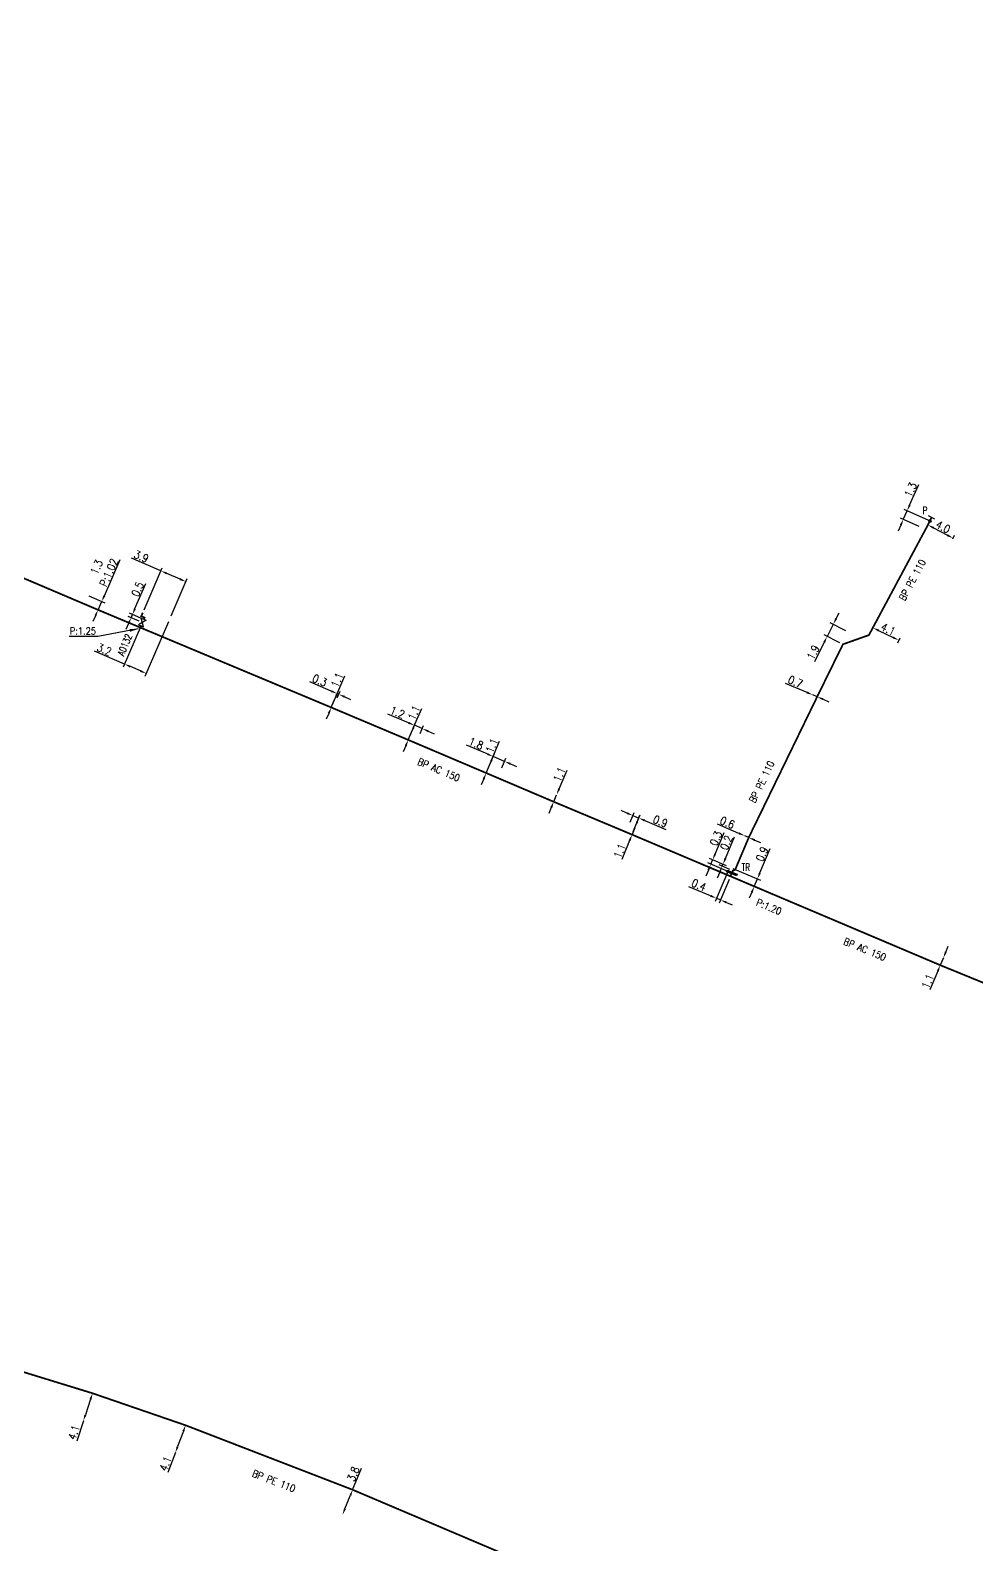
# Model space of a CAD drawing. Header units: millimetres. Extents: x 185000 to 186000, y 127990 to 129010.
# Drawn here: x 185651.7 to 185784.8, y 128736.8 to 128949.7 of the extents above; entities that cross this region are included whole.
import ezdxf
from ezdxf.enums import TextEntityAlignment as Align

# ---------------------------------------------------------------- set-up
doc = ezdxf.new("R2010")
doc.units = ezdxf.units.MM
doc.header["$PDMODE"] = 34
doc.linetypes.add('L_25_AP', pattern=[2000, 1000, 1000])
doc.linetypes.add('L_25_PE', pattern=[2000, 1000, 1000])
doc.layers.get('0').update_dxf_attribs({"linetype": 'CONTINUOUS'})
doc.layers.get('DEFPOINTS').update_dxf_attribs({"linetype": 'CONTINUOUS'})
for name, color, linetype in [('L_150', 1, 'CONTINUOUS'), ('L_300', 7, 'CONTINUOUS'), ('L_340', 7, 'CONTINUOUS')]:
    doc.layers.add(name, color=color, linetype=linetype)
doc.styles.add('G_ROMANS', font='ROMANS.SHX', dxfattribs={"width": 0.75})
doc.styles.get("Standard").update_dxf_attribs({"font": 'romans.shx', "width": 0.85})
doc.dimstyles.get("Standard").update_dxf_attribs({"dimtxt": 1.5, "dimasz": 1.2, "dimexe": 0.625, "dimexo": 0.625, "dimgap": 0.25, "dimtad": 1, "dimdec": 1, "dimzin": 0, "dimdsep": 46, "dimtxsty": 'Standard', "dimcen": -0.5, "dimadec": 0, "dimazin": 0, "dimtfac": 1, "dimtdec": 1, "dimtmove": 0, "dimatfit": 3, "dimfxl": 0, "dimtolj": 1, "dimtzin": 0, "dimarcsym": 0})

# ---------------------------------------------------------------- blocks, each defined once
blk = doc.blocks.new('*D40')
at = {"layer": 'DEFPOINTS', "color": 0, "linetype": 'Continuous', "transparency": 16777216}
for p in [(185697.04, 128744.5), (185695.61, 128740.98), (185695.61, 128740.98)]:
    blk.add_point(p, dxfattribs=at)
at = {"layer": 'L_150', "color": 0, "linetype": 'Continuous', "lineweight": -2, "transparency": 16777216}
for p, q in [((185697.04, 128744.5), (185698.27, 128747.54)), ((185695.95, 128741.82), (185696.7, 128743.67))]:
    blk.add_line(p, q, dxfattribs=at)
at = {"layer": 'L_150', "color": 0, "linetype": 'Continuous', "transparency": 16777216}
for points in [[(185696.56, 128743.73), (185696.84, 128743.61), (185697.04, 128744.5)], [(185695.81, 128741.87), (185696.09, 128741.76), (185695.61, 128740.98)]]:
    blk.add_solid(points, dxfattribs=at)
at = {"layer": 'L_150', "color": 0, "linetype": 'Continuous', "transparency": 16777216, "insert": (185697.13, 128746.72), "char_height": 1.125, "attachment_point": 5, "rotation": 67.9292}
blk.add_mtext('\\A1;3.8', dxfattribs=at)
blk = doc.blocks.new('*D41')
at = {"layer": 'DEFPOINTS', "color": 0, "linetype": 'Continuous', "transparency": 16777216}
for p in [(185673.53, 128753.57), (185672.1, 128749.73), (185672.1, 128749.73)]:
    blk.add_point(p, dxfattribs=at)
at = {"layer": 'L_150', "color": 0, "linetype": 'Continuous', "lineweight": -2, "transparency": 16777216}
for p, q in [((185673.22, 128752.73), (185672.41, 128750.58)), ((185672.1, 128749.73), (185671.05, 128746.92))]:
    blk.add_line(p, q, dxfattribs=at)
at = {"layer": 'L_150', "color": 0, "linetype": 'Continuous', "transparency": 16777216}
for points in [[(185673.08, 128752.78), (185673.36, 128752.68), (185673.53, 128753.57)], [(185672.27, 128750.63), (185672.55, 128750.52), (185672.1, 128749.73)]]:
    blk.add_solid(points, dxfattribs=at)
at = {"layer": 'L_150', "color": 0, "linetype": 'Continuous', "transparency": 16777216, "insert": (185670.71, 128748.16), "char_height": 1.125, "attachment_point": 5, "rotation": 69.5777}
blk.add_mtext('\\A1;4.1', dxfattribs=at)
blk = doc.blocks.new('*D42')
at = {"layer": 'DEFPOINTS', "color": 0, "linetype": 'Continuous', "transparency": 16777216}
for p in [(185660.44, 128758.07), (185659.15, 128754.18), (185659.15, 128754.18)]:
    blk.add_point(p, dxfattribs=at)
at = {"layer": 'L_150', "color": 0, "linetype": 'Continuous', "lineweight": -2, "transparency": 16777216}
for p, q in [((185660.15, 128757.22), (185659.43, 128755.03)), ((185659.15, 128754.18), (185658.21, 128751.32))]:
    blk.add_line(p, q, dxfattribs=at)
at = {"layer": 'L_150', "color": 0, "linetype": 'Continuous', "transparency": 16777216}
for points in [[(185660.01, 128757.26), (185660.3, 128757.17), (185660.44, 128758.07)], [(185659.29, 128755.08), (185659.57, 128754.99), (185659.15, 128754.18)]]:
    blk.add_solid(points, dxfattribs=at)
at = {"layer": 'L_150', "color": 0, "linetype": 'Continuous', "transparency": 16777216, "insert": (185657.82, 128752.56), "char_height": 1.125, "attachment_point": 5, "rotation": 71.7111}
blk.add_mtext('\\A1;4.1', dxfattribs=at)
blk = doc.blocks.new('*D678')
at = {"layer": 'DEFPOINTS', "color": 0, "linetype": 'Continuous', "transparency": 16777216}
for p in [(185659.51, 128870.39), (185661.73, 128869.41), (185661.21, 128868.24)]:
    blk.add_point(p, dxfattribs=at)
at = {"layer": 'L_150', "color": 0, "linetype": 'Continuous', "lineweight": -2, "transparency": 16777216}
for p, q in [((185662.1, 128870.23), (185664.35, 128875.3)), ((185659.94, 128870.2), (185662.16, 128869.21)), ((185661.21, 128868.24), (185661.73, 128869.41)), ((185660.85, 128867.41), (185660.48, 128866.59))]:
    blk.add_line(p, q, dxfattribs=at)
at = {"layer": 'L_150', "color": 0, "linetype": 'Continuous', "transparency": 16777216}
for points in [[(185661.96, 128870.29), (185662.24, 128870.17), (185661.73, 128869.41)], [(185660.71, 128867.47), (185660.98, 128867.35), (185661.21, 128868.24)]]:
    blk.add_solid(points, dxfattribs=at)
at = {"layer": 'L_150', "color": 0, "linetype": 'Continuous', "transparency": 16777216, "insert": (185661.87, 128873.86), "char_height": 1.125, "attachment_point": 5, "rotation": 66.0401}
blk.add_mtext('\\A1;1.3\\PP:1.02', dxfattribs=at)
blk = doc.blocks.new('*D679')
at = {"layer": 'DEFPOINTS', "color": 0, "linetype": 'Continuous', "transparency": 16777216}
for p in [(185695.09, 128856.36), (185694.03, 128854.51), (185694.69, 128855.42)]:
    blk.add_point(p, dxfattribs=at)
at = {"layer": 'L_150', "color": 0, "linetype": 'Continuous', "lineweight": -2, "transparency": 16777216}
for p, q in [((185694.03, 128856.81), (185691.02, 128858.1)), ((185694.21, 128854.94), (185695.04, 128856.89)), ((185695.09, 128856.36), (185694.86, 128856.46)), ((185694.87, 128855.85), (185695.27, 128856.79)), ((185695.92, 128856.01), (185696.74, 128855.65))]:
    blk.add_line(p, q, dxfattribs=at)
at = {"layer": 'L_150', "color": 0, "linetype": 'Continuous', "transparency": 16777216}
for points in [[(185694.09, 128856.95), (185693.97, 128856.67), (185694.86, 128856.46)], [(185695.98, 128856.14), (185695.86, 128855.87), (185695.09, 128856.36)]]:
    blk.add_solid(points, dxfattribs=at)
at = {"layer": 'L_150', "color": 0, "linetype": 'Continuous', "transparency": 16777216, "insert": (185692.41, 128858.32), "char_height": 1.125, "attachment_point": 5, "rotation": 336.8698}
blk.add_mtext('\\A1;0.3', dxfattribs=at)
blk = doc.blocks.new('*D680')
at = {"layer": 'DEFPOINTS', "color": 0, "linetype": 'Continuous', "transparency": 16777216}
for p in [(185694.03, 128854.51), (185694.46, 128855.52), (185694.46, 128855.52)]:
    blk.add_point(p, dxfattribs=at)
at = {"layer": 'L_150', "color": 0, "linetype": 'Continuous', "lineweight": -2, "transparency": 16777216}
for p, q in [((185694.81, 128856.35), (185695.94, 128858.98)), ((185694.03, 128854.51), (185694.46, 128855.52)), ((185693.67, 128853.68), (185693.32, 128852.85))]:
    blk.add_line(p, q, dxfattribs=at)
at = {"layer": 'L_150', "color": 0, "linetype": 'Continuous', "transparency": 16777216}
for points in [[(185694.67, 128856.4), (185694.95, 128856.29), (185694.46, 128855.52)], [(185693.53, 128853.74), (185693.81, 128853.62), (185694.03, 128854.51)]]:
    blk.add_solid(points, dxfattribs=at)
at = {"layer": 'L_150', "color": 0, "linetype": 'Continuous', "transparency": 16777216, "insert": (185694.86, 128858.37), "char_height": 1.125, "attachment_point": 5, "rotation": 66.8698}
blk.add_mtext('\\A1;1.1', dxfattribs=at)
blk = doc.blocks.new('*D681')
at = {"layer": 'DEFPOINTS', "color": 0, "linetype": 'Continuous', "transparency": 16777216}
for p in [(185706.38, 128850.44), (185706.84, 128851.53), (185704.86, 128849.95)]:
    blk.add_point(p, dxfattribs=at)
at = {"layer": 'L_150', "color": 0, "linetype": 'Continuous', "lineweight": -2, "transparency": 16777216}
for p, q in [((185704.91, 128852.35), (185702.01, 128853.58)), ((185705.04, 128850.38), (185705.92, 128852.43)), ((185706.84, 128851.53), (185705.73, 128852)), ((185706.56, 128850.87), (185707.02, 128851.96)), ((185707.67, 128851.17), (185708.49, 128850.82))]:
    blk.add_line(p, q, dxfattribs=at)
at = {"layer": 'L_150', "color": 0, "linetype": 'Continuous', "transparency": 16777216}
for points in [[(185704.96, 128852.49), (185704.85, 128852.21), (185705.73, 128852)], [(185707.72, 128851.31), (185707.61, 128851.04), (185706.84, 128851.53)]]:
    blk.add_solid(points, dxfattribs=at)
at = {"layer": 'L_150', "color": 0, "linetype": 'Continuous', "transparency": 16777216, "insert": (185703.34, 128853.83), "char_height": 1.125, "attachment_point": 5, "rotation": 336.9541}
blk.add_mtext('\\A1;1.2', dxfattribs=at)
blk = doc.blocks.new('*D682')
at = {"layer": 'DEFPOINTS', "color": 0, "linetype": 'Continuous', "transparency": 16777216}
for p in [(185705.27, 128850.91), (185705.27, 128850.91), (185704.86, 128849.95)]:
    blk.add_point(p, dxfattribs=at)
at = {"layer": 'L_150', "color": 0, "linetype": 'Continuous', "lineweight": -2, "transparency": 16777216}
for p, q in [((185705.62, 128851.74), (185706.75, 128854.38)), ((185704.86, 128849.95), (185705.27, 128850.91)), ((185704.51, 128849.12), (185704.16, 128848.29))]:
    blk.add_line(p, q, dxfattribs=at)
at = {"layer": 'L_150', "color": 0, "linetype": 'Continuous', "transparency": 16777216}
for points in [[(185705.49, 128851.8), (185705.76, 128851.68), (185705.27, 128850.91)], [(185704.37, 128849.18), (185704.65, 128849.06), (185704.86, 128849.95)]]:
    blk.add_solid(points, dxfattribs=at)
at = {"layer": 'L_150', "color": 0, "linetype": 'Continuous', "transparency": 16777216, "insert": (185705.67, 128853.77), "char_height": 1.125, "attachment_point": 5, "rotation": 66.9541}
blk.add_mtext('\\A1;1.1', dxfattribs=at)
blk = doc.blocks.new('*D683')
at = {"layer": 'DEFPOINTS', "color": 0, "linetype": 'Continuous', "transparency": 16777216}
for p in [(185718.41, 128846.93), (185715.83, 128845.29), (185717.85, 128845.59)]:
    blk.add_point(p, dxfattribs=at)
at = {"layer": 'L_150', "color": 0, "linetype": 'Continuous', "lineweight": -2, "transparency": 16777216}
for p, q in [((185715.97, 128847.97), (185713.08, 128849.2)), ((185716.01, 128845.72), (185716.98, 128848.05)), ((185718.41, 128846.93), (185716.8, 128847.61)), ((185718.03, 128846.03), (185718.59, 128847.36)), ((185719.24, 128846.58), (185720.07, 128846.23))]:
    blk.add_line(p, q, dxfattribs=at)
at = {"layer": 'L_150', "color": 0, "linetype": 'Continuous', "transparency": 16777216}
for points in [[(185716.03, 128848.1), (185715.92, 128847.83), (185716.8, 128847.61)], [(185719.3, 128846.72), (185719.18, 128846.44), (185718.41, 128846.93)]]:
    blk.add_solid(points, dxfattribs=at)
at = {"layer": 'L_150', "color": 0, "linetype": 'Continuous', "transparency": 16777216, "insert": (185714.41, 128849.45), "char_height": 1.125, "attachment_point": 5, "rotation": 336.9815}
blk.add_mtext('\\A1;1.8', dxfattribs=at)
blk = doc.blocks.new('*D684')
at = {"layer": 'DEFPOINTS', "color": 0, "linetype": 'Continuous', "transparency": 16777216}
for p in [(185716.24, 128846.28), (185716.24, 128846.28), (185715.83, 128845.29)]:
    blk.add_point(p, dxfattribs=at)
at = {"layer": 'L_150', "color": 0, "linetype": 'Continuous', "lineweight": -2, "transparency": 16777216}
for p, q in [((185716.59, 128847.11), (185717.7, 128849.75)), ((185715.83, 128845.29), (185716.24, 128846.28)), ((185715.48, 128844.46), (185715.13, 128843.63))]:
    blk.add_line(p, q, dxfattribs=at)
at = {"layer": 'L_150', "color": 0, "linetype": 'Continuous', "transparency": 16777216}
for points in [[(185716.45, 128847.17), (185716.73, 128847.05), (185716.24, 128846.28)], [(185715.34, 128844.52), (185715.62, 128844.4), (185715.83, 128845.29)]]:
    blk.add_solid(points, dxfattribs=at)
at = {"layer": 'L_150', "color": 0, "linetype": 'Continuous', "transparency": 16777216, "insert": (185716.63, 128849.14), "char_height": 1.125, "attachment_point": 5, "rotation": 67.2138}
blk.add_mtext('\\A1;1.1', dxfattribs=at)
blk = doc.blocks.new('*D686')
at = {"layer": 'DEFPOINTS', "color": 0, "linetype": 'Continuous', "transparency": 16777216}
for p in [(185667.45, 128866.45), (185671.33, 128866.97), (185668.01, 128859.29)]:
    blk.add_point(p, dxfattribs=at)
at = {"layer": 'L_300', "color": 0, "linetype": 'Continuous', "lineweight": -2, "transparency": 16777216}
for p, q in [((185667.27, 128866.02), (185664.74, 128860.19)), ((185671.14, 128866.54), (185667.82, 128858.86)), ((185664.93, 128860.62), (185660.7, 128862.44)), ((185667.18, 128859.64), (185665.76, 128860.26))]:
    blk.add_line(p, q, dxfattribs=at)
at = {"layer": 'L_300', "color": 0, "linetype": 'Continuous', "transparency": 16777216}
for points in [[(185665.82, 128860.4), (185665.7, 128860.12), (185664.93, 128860.62)], [(185667.24, 128859.78), (185667.12, 128859.51), (185668.01, 128859.29)]]:
    blk.add_solid(points, dxfattribs=at)
at = {"layer": 'L_300', "color": 0, "linetype": 'Continuous', "transparency": 16777216, "insert": (185662.09, 128862.66), "char_height": 1.125, "attachment_point": 5, "rotation": 336.6123}
blk.add_mtext('\\A1;3.2', dxfattribs=at)
blk = doc.blocks.new('*D687')
at = {"layer": 'DEFPOINTS', "color": 0, "linetype": 'Continuous', "transparency": 16777216}
for p in [(185666.06, 128867.59), (185667.45, 128866.45), (185667.65, 128866.91)]:
    blk.add_point(p, dxfattribs=at)
at = {"layer": 'L_300', "color": 0, "linetype": 'Continuous', "lineweight": -2, "transparency": 16777216}
for p, q in [((185666.41, 128868.41), (185667.94, 128871.93)), ((185667.02, 128866.63), (185665.43, 128867.31)), ((185667.22, 128867.09), (185665.62, 128867.77)), ((185665.86, 128867.13), (185666.06, 128867.59)), ((185665.5, 128866.3), (185665.14, 128865.48))]:
    blk.add_line(p, q, dxfattribs=at)
at = {"layer": 'L_300', "color": 0, "linetype": 'Continuous', "transparency": 16777216}
for points in [[(185665.36, 128866.36), (185665.64, 128866.24), (185665.86, 128867.13)], [(185666.27, 128868.47), (185666.55, 128868.35), (185666.06, 128867.59)]]:
    blk.add_solid(points, dxfattribs=at)
at = {"layer": 'L_300', "color": 0, "linetype": 'Continuous', "transparency": 16777216, "insert": (185666.77, 128871.14), "char_height": 1.125, "attachment_point": 5, "rotation": 66.6123}
blk.add_mtext('\\A1;0.5', dxfattribs=at)
blk = doc.blocks.new('*D688')
at = {"layer": 'DEFPOINTS', "color": 0, "linetype": 'Continuous', "transparency": 16777216}
for p in [(185673.59, 128872.2), (185667.51, 128867.83), (185671.33, 128866.97)]:
    blk.add_point(p, dxfattribs=at)
at = {"layer": 'L_150', "color": 0, "linetype": 'Continuous', "lineweight": -2, "transparency": 16777216}
for p, q in [((185670.05, 128873.72), (185665.92, 128875.51)), ((185667.69, 128868.26), (185670.24, 128874.15)), ((185672.76, 128872.55), (185670.88, 128873.37)), ((185671.51, 128867.4), (185673.77, 128872.63))]:
    blk.add_line(p, q, dxfattribs=at)
at = {"layer": 'L_150', "color": 0, "linetype": 'Continuous', "transparency": 16777216}
for points in [[(185670.94, 128873.5), (185670.82, 128873.23), (185670.05, 128873.72)], [(185672.82, 128872.69), (185672.7, 128872.41), (185673.59, 128872.2)]]:
    blk.add_solid(points, dxfattribs=at)
at = {"layer": 'L_150', "color": 0, "linetype": 'Continuous', "transparency": 16777216, "insert": (185667.29, 128875.74), "char_height": 1.125, "attachment_point": 5, "rotation": 336.6123}
blk.add_mtext('\\A1;3.9', dxfattribs=at)
blk = doc.blocks.new('L_300_09')
at = {"color": 0, "linetype": 'Continuous', "flags": 128}
blk.add_lwpolyline([(0.5, -0.38), (-0.5, 0.38), (-0.5, -0.38), (0.5, 0.38), (0.5, -0.38)], dxfattribs=at)
at = {"color": 0, "linetype": 'Continuous', "width": 0.75}
blk.add_attdef('NUM', text='', height=1, dxfattribs=at).set_placement((0, 1.69), align=Align.MIDDLE_CENTER)
at = {"color": 0, "linetype": 'Continuous', "width": 0.75, "flags": 3}
for tag, p in [('DEF_LEG', (0, -5)), ('DEF_COUP', (0, -7.5)), ('DEF_TYPE', (0, -10))]:
    blk.add_attdef(tag, text='', height=1.2, dxfattribs=at).set_placement(p, align=Align.MIDDLE)
blk = doc.blocks.new('*D689')
at = {"layer": 'DEFPOINTS', "color": 0, "linetype": 'Continuous', "transparency": 16777216}
for p in [(185735.91, 128837.95), (185736.47, 128839.31), (185736.35, 128836.63)]:
    blk.add_point(p, dxfattribs=at)
at = {"layer": 'L_150', "color": 0, "linetype": 'Continuous', "lineweight": -2, "transparency": 16777216}
for p, q in [((185735.64, 128839.66), (185734.81, 128840.01)), ((185736.09, 128838.38), (185736.64, 128839.74)), ((185736.53, 128837.06), (185737.47, 128839.4)), ((185736.47, 128839.31), (185737.3, 128838.96)), ((185738.13, 128838.62), (185741.12, 128837.36))]:
    blk.add_line(p, q, dxfattribs=at)
at = {"layer": 'L_150', "color": 0, "linetype": 'Continuous', "transparency": 16777216}
for points in [[(185735.69, 128839.8), (185735.58, 128839.52), (185736.47, 128839.31)], [(185738.19, 128838.75), (185738.07, 128838.48), (185737.3, 128838.96)]]:
    blk.add_solid(points, dxfattribs=at)
at = {"layer": 'L_150', "color": 0, "linetype": 'Continuous', "transparency": 16777216, "insert": (185740.34, 128838.5), "char_height": 1.125, "attachment_point": 5, "rotation": 337.2964}
blk.add_mtext('\\A1;0.9', dxfattribs=at)
blk = doc.blocks.new('*D690')
at = {"layer": 'DEFPOINTS', "color": 0, "linetype": 'Continuous', "transparency": 16777216}
for p in [(185736.75, 128837.6), (185736.75, 128837.6), (185736.35, 128836.63)]:
    blk.add_point(p, dxfattribs=at)
at = {"layer": 'L_150', "color": 0, "linetype": 'Continuous', "lineweight": -2, "transparency": 16777216}
for p, q in [((185736.75, 128837.6), (185736.35, 128836.63)), ((185737.08, 128838.44), (185737.42, 128839.27)), ((185736.01, 128835.8), (185734.93, 128833.14))]:
    blk.add_line(p, q, dxfattribs=at)
at = {"layer": 'L_150', "color": 0, "linetype": 'Continuous', "transparency": 16777216}
for points in [[(185736.94, 128838.49), (185737.22, 128838.38), (185736.75, 128837.6)], [(185735.87, 128835.85), (185736.15, 128835.74), (185736.35, 128836.63)]]:
    blk.add_solid(points, dxfattribs=at)
at = {"layer": 'L_150', "color": 0, "linetype": 'Continuous', "transparency": 16777216, "insert": (185734.61, 128834.33), "char_height": 1.125, "attachment_point": 5, "rotation": 67.9107}
blk.add_mtext('\\A1;1.1', dxfattribs=at)
blk = doc.blocks.new('*D691')
at = {"layer": 'DEFPOINTS', "color": 0, "linetype": 'Continuous', "transparency": 16777216}
for p in [(185725.74, 128842.23), (185725.74, 128842.23), (185725.33, 128841.25)]:
    blk.add_point(p, dxfattribs=at)
at = {"layer": 'L_150', "color": 0, "linetype": 'Continuous', "lineweight": -2, "transparency": 16777216}
for p, q in [((185726.09, 128843.06), (185727.2, 128845.71)), ((185725.33, 128841.25), (185725.74, 128842.23)), ((185724.98, 128840.42), (185724.63, 128839.59))]:
    blk.add_line(p, q, dxfattribs=at)
at = {"layer": 'L_150', "color": 0, "linetype": 'Continuous', "transparency": 16777216}
for points in [[(185725.95, 128843.12), (185726.23, 128843.01), (185725.74, 128842.23)], [(185724.84, 128840.48), (185725.12, 128840.36), (185725.33, 128841.25)]]:
    blk.add_solid(points, dxfattribs=at)
at = {"layer": 'L_150', "color": 0, "linetype": 'Continuous', "transparency": 16777216, "insert": (185726.13, 128845.09), "char_height": 1.125, "attachment_point": 5, "rotation": 67.2142}
blk.add_mtext('\\A1;1.1', dxfattribs=at)
blk = doc.blocks.new('*D692')
at = {"layer": 'DEFPOINTS', "color": 0, "linetype": 'Continuous', "transparency": 16777216}
for p in [(185779.72, 128818.27), (185780.15, 128819.29), (185780.15, 128819.29)]:
    blk.add_point(p, dxfattribs=at)
at = {"layer": 'L_150', "color": 0, "linetype": 'Continuous', "lineweight": -2, "transparency": 16777216}
for p, q in [((185780.5, 128820.11), (185780.85, 128820.94)), ((185780.15, 128819.29), (185779.72, 128818.27)), ((185779.37, 128817.44), (185778.26, 128814.8))]:
    blk.add_line(p, q, dxfattribs=at)
at = {"layer": 'L_150', "color": 0, "linetype": 'Continuous', "transparency": 16777216}
for points in [[(185780.36, 128820.17), (185780.64, 128820.06), (185780.15, 128819.29)], [(185779.23, 128817.5), (185779.51, 128817.38), (185779.72, 128818.27)]]:
    blk.add_solid(points, dxfattribs=at)
at = {"layer": 'L_150', "color": 0, "linetype": 'Continuous', "transparency": 16777216, "insert": (185777.95, 128816), "char_height": 1.125, "attachment_point": 5, "rotation": 67.1368}
blk.add_mtext('\\A1;1.1', dxfattribs=at)
blk = doc.blocks.new('*D2514')
at = {"layer": 'DEFPOINTS', "color": 0, "linetype": 'Continuous', "transparency": 16777216}
for p in [(185777.98, 128880.18), (185781.25, 128877.8), (185781.52, 128878.31)]:
    blk.add_point(p, dxfattribs=at)
at = {"layer": 'L_150', "color": 0, "linetype": 'Continuous', "lineweight": -2, "transparency": 16777216}
for p, q in [((185778.78, 128879.76), (185780.73, 128878.73)), ((185781.47, 128878.22), (185781.74, 128878.73))]:
    blk.add_line(p, q, dxfattribs=at)
at = {"layer": 'L_150', "color": 0, "linetype": 'Continuous', "transparency": 16777216}
for points in [[(185778.85, 128879.89), (185778.71, 128879.63), (185777.98, 128880.18)], [(185780.8, 128878.87), (185780.66, 128878.6), (185781.52, 128878.31)]]:
    blk.add_solid(points, dxfattribs=at)
at = {"layer": 'L_150', "color": 0, "linetype": 'Continuous', "transparency": 16777216, "insert": (185780.1, 128879.91), "char_height": 1.125, "attachment_point": 5, "rotation": 332.1639}
blk.add_mtext('\\A1;4.0', dxfattribs=at)
blk = doc.blocks.new('*D2515')
at = {"layer": 'DEFPOINTS', "color": 0, "linetype": 'Continuous', "transparency": 16777216}
for p in [(185774.52, 128880.96), (185777.18, 128879.79), (185778.98, 128880.42)]:
    blk.add_point(p, dxfattribs=at)
at = {"layer": 'L_300', "color": 0, "linetype": 'Continuous', "lineweight": -2, "transparency": 16777216}
for p, q in [((185775.41, 128882.97), (185776.68, 128885.85)), ((185774.52, 128880.96), (185775.05, 128882.15)), ((185778.55, 128880.61), (185774.62, 128882.34)), ((185774.16, 128880.14), (185773.8, 128879.31)), ((185776.75, 128879.98), (185774.1, 128881.15))]:
    blk.add_line(p, q, dxfattribs=at)
at = {"layer": 'L_300', "color": 0, "linetype": 'Continuous', "transparency": 16777216}
for points in [[(185775.27, 128883.03), (185775.55, 128882.91), (185775.05, 128882.15)], [(185774.02, 128880.2), (185774.3, 128880.08), (185774.52, 128880.96)]]:
    blk.add_solid(points, dxfattribs=at)
at = {"layer": 'L_300', "color": 0, "linetype": 'Continuous', "transparency": 16777216, "insert": (185775.54, 128885.13), "char_height": 1.125, "attachment_point": 5, "rotation": 66.1923}
blk.add_mtext('\\A1;1.3', dxfattribs=at)
blk = doc.blocks.new('L_300_12')
at = {"color": 0, "linetype": 'Continuous', "const_width": 0.248, "flags": 128}
blk.add_lwpolyline([(-0.13, 0, 1), (0.13, 0, 1)], format="xyb", close=True, dxfattribs=at)
at = {"linetype": 'Continuous', "style": 'G_ROMANS', "width": 0.75}
blk.add_attdef('P', text='', height=1, dxfattribs=at).set_placement((0, 1.33), align=Align.MIDDLE_CENTER)
at = {"color": 0, "linetype": 'Continuous', "width": 0.75, "flags": 3}
for tag, p in [('DEF_LEG', (0, -5)), ('DEF_COUP', (0, -7.5)), ('DEF_TYPE', (0, -10))]:
    blk.add_attdef(tag, text='', height=1.2, dxfattribs=at).set_placement(p, align=Align.MIDDLE)
blk = doc.blocks.new('L_340_07')
at = {"color": 0, "linetype": 'Continuous', "const_width": 0.25, "flags": 128}
blk.add_lwpolyline([(0, 0), (0.35, 0)], dxfattribs=at)
at = {"color": 0, "linetype": 'Continuous', "flags": 128}
blk.add_lwpolyline([(0.35, -0.5), (0.35, 0.5)], dxfattribs=at)
at = {"color": 0, "linetype": 'Continuous', "width": 0.75, "flags": 3}
for tag, p in [('DEF_LEG', (0.72, -3.47)), ('DEF_COUP', (0.72, -5.97)), ('DEF_TYPE', (0.72, -8.47))]:
    blk.add_attdef(tag, text='', height=1.2, dxfattribs=at).set_placement(p, align=Align.MIDDLE)
blk = doc.blocks.new('*D2516')
at = {"layer": 'DEFPOINTS', "color": 0, "linetype": 'Continuous', "transparency": 16777216}
for p in [(185770.23, 128865.72), (185773.88, 128863.97), (185774.23, 128864.69)]:
    blk.add_point(p, dxfattribs=at)
at = {"layer": 'L_150', "color": 0, "linetype": 'Continuous', "lineweight": -2, "transparency": 16777216}
for p, q in [((185771.04, 128865.33), (185773.07, 128864.36)), ((185774.03, 128864.27), (185773.68, 128863.55))]:
    blk.add_line(p, q, dxfattribs=at)
at = {"layer": 'L_150', "color": 0, "linetype": 'Continuous', "transparency": 16777216}
for points in [[(185771.11, 128865.47), (185770.98, 128865.2), (185770.23, 128865.72)], [(185773.14, 128864.49), (185773.01, 128864.22), (185773.88, 128863.97)]]:
    blk.add_solid(points, dxfattribs=at)
at = {"layer": 'L_150', "color": 0, "linetype": 'Continuous', "transparency": 16777216, "insert": (185772.38, 128865.52), "char_height": 1.125, "attachment_point": 5, "rotation": 334.3186}
blk.add_mtext('\\A1;4.1', dxfattribs=at)
blk = doc.blocks.new('*D2517')
at = {"layer": 'DEFPOINTS', "color": 0, "linetype": 'Continuous', "transparency": 16777216}
for p in [(185761.8, 128856.27), (185761.8, 128856.27), (185762.4, 128856.02)]:
    blk.add_point(p, dxfattribs=at)
at = {"layer": 'L_150', "color": 0, "linetype": 'Continuous', "lineweight": -2, "transparency": 16777216}
for p, q in [((185760.97, 128856.62), (185757.95, 128857.9)), ((185762.4, 128856.02), (185761.8, 128856.27)), ((185763.23, 128855.67), (185764.06, 128855.31))]:
    blk.add_line(p, q, dxfattribs=at)
at = {"layer": 'L_150', "color": 0, "linetype": 'Continuous', "transparency": 16777216}
for points in [[(185761.03, 128856.76), (185760.91, 128856.48), (185761.8, 128856.27)], [(185763.29, 128855.8), (185763.17, 128855.53), (185762.4, 128856.02)]]:
    blk.add_solid(points, dxfattribs=at)
at = {"layer": 'L_150', "color": 0, "linetype": 'Continuous', "transparency": 16777216, "insert": (185759.34, 128858.13), "char_height": 1.125, "attachment_point": 5, "rotation": 337.0249}
blk.add_mtext('\\A1;0.7', dxfattribs=at)
blk = doc.blocks.new('*D2518')
at = {"layer": 'DEFPOINTS', "color": 0, "linetype": 'Continuous', "transparency": 16777216}
for p in [(185752.22, 128836.46), (185752.22, 128836.46), (185752.77, 128836.22)]:
    blk.add_point(p, dxfattribs=at)
at = {"layer": 'L_150', "color": 0, "linetype": 'Continuous', "lineweight": -2, "transparency": 16777216}
for p, q in [((185751.39, 128836.81), (185748.37, 128838.09)), ((185752.77, 128836.22), (185752.22, 128836.46)), ((185753.6, 128835.87), (185754.43, 128835.52))]:
    blk.add_line(p, q, dxfattribs=at)
at = {"layer": 'L_150', "color": 0, "linetype": 'Continuous', "transparency": 16777216}
for points in [[(185751.45, 128836.95), (185751.33, 128836.67), (185752.22, 128836.46)], [(185753.66, 128836.01), (185753.54, 128835.73), (185752.77, 128836.22)]]:
    blk.add_solid(points, dxfattribs=at)
at = {"layer": 'L_150', "color": 0, "linetype": 'Continuous', "transparency": 16777216, "insert": (185749.76, 128838.32), "char_height": 1.125, "attachment_point": 5, "rotation": 337.0249}
blk.add_mtext('\\A1;0.6', dxfattribs=at)
blk = doc.blocks.new('L_340_19')
at = {"linetype": 'Continuous'}
blk.add_hatch(color=0, dxfattribs=at).paths.add_polyline_path([(0.12, 0.75), (-0.12, 0.75), (-0.12, -0.75), (0.12, -0.75)])
at = {"color": 0, "linetype": 'Continuous'}
blk.add_lwpolyline([(-0.12, 0.75), (0.12, 0.75), (0.12, -0.75), (-0.12, -0.75)], close=True, dxfattribs=at)
at = {"color": 0, "linetype": 'Continuous', "width": 0.75}
for tag, height, flags, p in [('TR', 1, 8, (0, 1.98)), ('DEF_LEG', 1.2, 3, (0, -5)), ('DEF_COUP', 1.2, 3, (0, -7.5)), ('DEF_TYPE', 1.2, 3, (0, -10))]:
    blk.add_attdef(tag, text='', height=height, dxfattribs=dict(at, flags=flags)).set_placement(p, align=Align.MIDDLE)
blk = doc.blocks.new('*D2519')
at = {"layer": 'DEFPOINTS', "color": 0, "linetype": 'Continuous', "transparency": 16777216}
for p in [(185750.09, 128832.05), (185753.55, 128829.35), (185753.99, 128830.41)]:
    blk.add_point(p, dxfattribs=at)
at = {"layer": 'L_150', "color": 0, "linetype": 'Continuous', "lineweight": -2, "transparency": 16777216}
for p, q in [((185754.34, 128831.24), (185755.79, 128834.68)), ((185750.52, 128831.87), (185754.43, 128830.23)), ((185753.55, 128829.35), (185753.99, 128830.41)), ((185753.2, 128828.52), (185752.85, 128827.69))]:
    blk.add_line(p, q, dxfattribs=at)
at = {"layer": 'L_150', "color": 0, "linetype": 'Continuous', "transparency": 16777216}
for points in [[(185754.2, 128831.29), (185754.48, 128831.18), (185753.99, 128830.41)], [(185753.06, 128828.58), (185753.34, 128828.46), (185753.55, 128829.35)]]:
    blk.add_solid(points, dxfattribs=at)
at = {"layer": 'L_150', "color": 0, "linetype": 'Continuous', "transparency": 16777216, "insert": (185754.65, 128833.89), "char_height": 1.125, "attachment_point": 5, "rotation": 67.1557}
blk.add_mtext('\\A1;0.9', dxfattribs=at)
blk = doc.blocks.new('*D2520')
at = {"layer": 'DEFPOINTS', "color": 0, "linetype": 'Continuous', "transparency": 16777216}
for p in [(185747.69, 128833.06), (185750.09, 128832.05), (185750.39, 128831.23)]:
    blk.add_point(p, dxfattribs=at)
at = {"layer": 'L_340', "color": 0, "linetype": 'Continuous', "lineweight": -2, "transparency": 16777216}
for p, q in [((185748.04, 128833.89), (185749.31, 128836.92)), ((185749.65, 128832.24), (185747.25, 128833.25)), ((185747.44, 128832.47), (185747.69, 128833.06)), ((185747.09, 128831.64), (185746.74, 128830.81)), ((185749.96, 128831.41), (185747, 128832.65))]:
    blk.add_line(p, q, dxfattribs=at)
at = {"layer": 'L_340', "color": 0, "linetype": 'Continuous', "transparency": 16777216}
for points in [[(185747.9, 128833.95), (185748.17, 128833.84), (185747.69, 128833.06)], [(185746.95, 128831.7), (185747.22, 128831.58), (185747.44, 128832.47)]]:
    blk.add_solid(points, dxfattribs=at)
at = {"layer": 'L_340', "color": 0, "linetype": 'Continuous', "transparency": 16777216, "insert": (185748.16, 128836.11), "char_height": 1.125, "attachment_point": 5, "rotation": 67.1557}
blk.add_mtext('\\A1;0.3', dxfattribs=at)
blk = doc.blocks.new('*D2521')
at = {"layer": 'DEFPOINTS', "color": 0, "linetype": 'Continuous', "transparency": 16777216}
for p in [(185749.14, 128832.45), (185750.09, 128832.05), (185750.52, 128831.54)]:
    blk.add_point(p, dxfattribs=at)
at = {"layer": 'L_150', "color": 0, "linetype": 'Continuous', "lineweight": -2, "transparency": 16777216}
for p, q in [((185749.49, 128833.28), (185750.77, 128836.3)), ((185748.68, 128831.34), (185748.33, 128830.52)), ((185750.09, 128831.73), (185748.59, 128832.36)), ((185749.65, 128832.24), (185748.71, 128832.63)), ((185749.03, 128832.17), (185749.14, 128832.45))]:
    blk.add_line(p, q, dxfattribs=at)
at = {"layer": 'L_150', "color": 0, "linetype": 'Continuous', "transparency": 16777216}
for points in [[(185749.35, 128833.34), (185749.63, 128833.22), (185749.14, 128832.45)], [(185748.54, 128831.4), (185748.82, 128831.29), (185749.03, 128832.17)]]:
    blk.add_solid(points, dxfattribs=at)
at = {"layer": 'L_150', "color": 0, "linetype": 'Continuous', "transparency": 16777216, "insert": (185749.61, 128835.5), "char_height": 1.125, "attachment_point": 5, "rotation": 67.1557}
blk.add_mtext('\\A1;0.2', dxfattribs=at)
blk = doc.blocks.new('*D2522')
at = {"layer": 'DEFPOINTS', "color": 0, "linetype": 'Continuous', "transparency": 16777216}
for p in [(185750.09, 128832.05), (185750.2, 128830.77), (185748.24, 128827.67)]:
    blk.add_point(p, dxfattribs=at)
at = {"layer": 'L_150', "color": 0, "linetype": 'Continuous', "lineweight": -2, "transparency": 16777216}
for p, q in [((185749.9, 128831.62), (185748.06, 128827.24)), ((185747.41, 128828.02), (185744.35, 128829.31)), ((185750.01, 128830.34), (185748.61, 128827.01)), ((185748.8, 128827.44), (185748.24, 128827.67)), ((185749.62, 128827.09), (185750.45, 128826.74))]:
    blk.add_line(p, q, dxfattribs=at)
at = {"layer": 'L_150', "color": 0, "linetype": 'Continuous', "transparency": 16777216}
for points in [[(185747.47, 128828.16), (185747.35, 128827.89), (185748.24, 128827.67)], [(185749.68, 128827.23), (185749.57, 128826.95), (185748.8, 128827.44)]]:
    blk.add_solid(points, dxfattribs=at)
at = {"layer": 'L_150', "color": 0, "linetype": 'Continuous', "transparency": 16777216, "insert": (185745.76, 128829.54), "char_height": 1.125, "attachment_point": 5, "rotation": 337.1557}
blk.add_mtext('\\A1;0.4', dxfattribs=at)
blk = doc.blocks.new('*D2523')
at = {"layer": 'DEFPOINTS', "color": 0, "linetype": 'Continuous', "transparency": 16777216}
for p in [(185764.66, 128866.2), (185766.84, 128865.1), (185766.02, 128863.39)]:
    blk.add_point(p, dxfattribs=at)
at = {"layer": 'L_150', "color": 0, "linetype": 'Continuous', "lineweight": -2, "transparency": 16777216}
for p, q in [((185765.06, 128867.01), (185765.47, 128867.81)), ((185764.66, 128866.2), (185763.8, 128864.51)), ((185766.42, 128865.31), (185764.24, 128866.41)), ((185763.4, 128863.7), (185762.01, 128860.94)), ((185765.6, 128863.6), (185763.39, 128864.72))]:
    blk.add_line(p, q, dxfattribs=at)
at = {"layer": 'L_150', "color": 0, "linetype": 'Continuous', "transparency": 16777216}
for points in [[(185764.93, 128867.07), (185765.2, 128866.94), (185764.66, 128866.2)], [(185763.27, 128863.77), (185763.53, 128863.64), (185763.8, 128864.51)]]:
    blk.add_solid(points, dxfattribs=at)
at = {"layer": 'L_150', "color": 0, "linetype": 'Continuous', "transparency": 16777216, "insert": (185761.83, 128862.25), "char_height": 1.125, "attachment_point": 5, "rotation": 63.2808}
blk.add_mtext('\\A1;1.9', dxfattribs=at)

msp = doc.modelspace()

# ---------------------------------------------------------------- linework, layer by layer
at = {"layer": 'L_150', "linetype": 'L_25_AP', "const_width": 0.25, "flags": 128}
msp.add_lwpolyline([(185468.01, 128949.61), (185469.78, 128949.26), (185469.78, 128949.26), (185470.28, 128949.16), (185480.41, 128944.61), (185491.91, 128939.93), (185491.91, 128939.93), (185498.66, 128937.1), (185500.43, 128936.36), (185502.63, 128935.94), (185504.11, 128935.28), (185504.11, 128935.28), (185513.21, 128931.2, -0.347084), (185513.33, 128930.92, 0.514698), (185513.47, 128930.66), (185518.8, 128928.08), (185540.8, 128919.22), (185551.84, 128914.58), (185551.84, 128914.58), (185562.82, 128909.99), (185573.88, 128905.32), (185584.67, 128900.75), (185595.54, 128896.16), (185606.53, 128891.47), (185617.39, 128886.73), (185617.39, 128886.73), (185628.33, 128882.02), (185628.33, 128882.02), (185639.33, 128877.58), (185639.6, 128877.46), (185650.27, 128872.89), (185650.27, 128872.89), (185661.21, 128868.24), (185661.21, 128868.24), (185667.16, 128865.75), (185694.03, 128854.51), (185704.86, 128849.95), (185715.83, 128845.29), (185725.33, 128841.25), (185725.33, 128841.25), (185736.35, 128836.63), (185750.2, 128830.77), (185753.55, 128829.35), (185779.72, 128818.27), (185779.72, 128818.27), (185779.72, 128818.27), (185779.72, 128818.27), (185779.72, 128818.27), (185779.72, 128818.27), (185779.72, 128818.27), (185779.72, 128818.27), (185779.72, 128818.27), (185790.88, 128813.71), (185792.23, 128813.03), (185793.36, 128812.55), (185793.36, 128812.55), (185795.35, 128808.91), (185798.04, 128807.58), (185801.11, 128807.2), (185806.11, 128806.8), (185806.11, 128806.8), (185817.54, 128802.09), (185820.38, 128800.97), (185820.38, 128800.97), (185831.34, 128796.11), (185842.45, 128791.48), (185853.57, 128787.37), (185853.57, 128787.37), (185864.56, 128782.91), (185864.56, 128782.91), (185886.73, 128773.67), (185886.73, 128773.67), (185897.73, 128769.21), (185908.84, 128764.84), (185920.22, 128761.7), (185931.68, 128758.32), (185932.85, 128758.02), (185936.24, 128757.15), (185936.24, 128757.15), (185947.19, 128756.19), (185949.86, 128755.78), (185953.83, 128756.4), (185954.17, 128756.45)], format="xyb", dxfattribs=at)
at = {"layer": 'L_150', "linetype": 'L_25_PE', "const_width": 0.25}
msp.add_lwpolyline([(185778.34, 128880.9), (185778.26, 128880.73), (185777.98, 128880.18), (185776.13, 128876.73), (185770.23, 128865.72), (185769.68, 128864.69), (185766.02, 128863.39), (185762.4, 128856.02), (185752.77, 128836.22), (185750.87, 128831.72), (185750.52, 128831.54), (185750.39, 128831.23)], dxfattribs=at)
at = {"layer": 'L_150', "linetype": 'L_25_AP', "const_width": 0.25, "flags": 128}
for points in [[(185667.65, 128866.91), (185667.75, 128867.14), (185667.29, 128867.33), (185667.51, 128867.83)], [(185667.26, 128865.99), (185667.16, 128865.75)], [(185750.39, 128831.23), (185750.2, 128830.77)]]:
    msp.add_lwpolyline(points, dxfattribs=at)
at = {"layer": 'L_150', "linetype": 'L_25_PE', "ltscale": 0.5}
msp.add_lwpolyline([(185647.81, 128761.95, 0.25, 0.25, 0), (185660.44, 128758.07, 0.25, 0.25, 0), (185673.53, 128753.57, 0.25, 0.25, 0), (185697.04, 128744.5, 0.25, 0.25, 0), (185725.15, 128732.57, 0.25, 0.25, 0)], format="xyseb", dxfattribs=at)

# ---------------------------------------------------------------- block references
at = {"layer": 'L_300'}
ref = msp.add_blockref('L_300_12', (185778.26, 128880.73), dxfattribs=dict(at, rotation=234.5470160635987))
ref.add_attrib('P', 'P', dxfattribs={"layer": '0', "linetype": 'Continuous', "height": 1, "style": 'G_ROMANS', "width": 0.75}).set_placement((185777.57, 128882.21), align=Align.MIDDLE_CENTER)
at = {"layer": 'L_300', "ltscale": 0.5}
ref = msp.add_blockref('L_300_09', (185667.45, 128866.45), dxfattribs=dict(at, rotation=67.29618584565233))
ref.add_attrib('NUM', 'A0132', dxfattribs={"layer": '0', "color": 0, "linetype": 'Continuous', "height": 1, "rotation": 67.2962, "width": 0.75}).set_placement((185664.98, 128863.31), align=Align.MIDDLE_CENTER)
at = {"layer": 'L_340', "rotation": 63.44082112617948}
msp.add_blockref('L_340_07', (185778.34, 128880.9), dxfattribs=at)
at = {"layer": 'L_340'}
ref = msp.add_blockref('L_340_19', (185750.39, 128831.23), dxfattribs=dict(at, rotation=67.15566325004606))
ref.add_attrib('TR', 'TR', dxfattribs={"layer": '0', "color": 0, "linetype": 'Continuous', "height": 1, "width": 0.75}).set_placement((185752.35, 128832.05), align=Align.MIDDLE)

# ---------------------------------------------------------------- texts
at = {"layer": 'L_150', "linetype": 'L_25_PE', "width": 0.85}
for rotation, p in [(61.8085, (185775.79, 128872.43)), (64.0014, (185754.61, 128844.05))]:
    msp.add_text('BP PE 110', height=1, rotation=rotation, dxfattribs=at).set_placement(p, align=Align.MIDDLE)
at = {"layer": 'L_150', "linetype": 'Continuous', "width": 0.85}
for s, rotation, p in [('BP AC 150', 337.0054, (185709.16, 128845.74)), ('P:1.20', 337.3735, (185755.62, 128826.47)), ('BP AC 150', 337.7549, (185769.1, 128820.5)), ('BP PE 110', 338.9029, (185685.96, 128745.73))]:
    msp.add_text(s, height=1, rotation=rotation, dxfattribs=at).set_placement(p, align=Align.MIDDLE)
at = {"layer": 'L_150', "linetype": 'Continuous', "insert": (185660.93, 128865.26), "char_height": 1, "attachment_point": 6}
msp.add_mtext('P:1.25', dxfattribs=at)

# ---------------------------------------------------------------- dimensions: what is measured, and where the dimension line sits
at = {"layer": 'L_150', "linetype": 'Continuous'}
for base, p1, p2, angle, override, picture, middle in [((185781.52, 128878.31), (185777.98, 128880.18), (185781.25, 128877.8), 152.1639, {"dimscale": 0.75, "dimatfit": 0}, '*D2514', (185779.75, 128879.25)), ((185673.5889, 128872.1954), (185667.5059, 128867.8312), (185671.3273, 128866.9661), 156.6123, {"dimscale": 0.75}, '*D688', (185666.9947, 128875.0473)), ((185764.66, 128866.2), (185766.02, 128863.39), (185766.84, 128865.1), 243.2808, {"dimscale": 0.75, "dimatfit": 0}, '*D2523', (185762.5, 128861.92)), ((185773.8824, 128863.9682), (185770.2325, 128865.7233), (185774.229, 128864.689), 154.3186, {"dimscale": 0.75, "dimatfit": 0}, '*D2516', (185772.0574, 128864.8458)), ((185695.09, 128856.36), (185694.03, 128854.51), (185694.69, 128855.42), 156.8698, {"dimscale": 0.75, "dimatfit": 0}, '*D679', (185692.11, 128857.63)), ((185694.46, 128855.52), (185694.03, 128854.51), (185694.46, 128855.52), 246.8698, {"dimscale": 0.75, "dimlfac": 1, "dimlunit": 2, "dimatfit": 0}, '*D680', (185695.55, 128858.08)), ((185761.7997, 128856.2717), (185762.3994, 128856.0174), (185761.7997, 128856.2717), 337.0249, {"dimscale": 0.75, "dimatfit": 0}, '*D2517', (185759.0476, 128857.4385)), ((185706.84, 128851.53), (185704.86, 128849.95), (185706.38, 128850.44), 156.9541, {"dimscale": 0.75, "dimatfit": 0}, '*D681', (185703.05, 128853.14)), ((185705.2724, 128850.9117), (185704.8613, 128849.9455), (185705.2724, 128850.9117), 246.9541, {"dimscale": 0.75, "dimlfac": 1, "dimlunit": 2, "dimatfit": 0}, '*D682', (185706.3624, 128853.4738)), ((185716.24, 128846.28), (185715.83, 128845.29), (185716.24, 128846.28), 247.2138, {"dimscale": 0.75, "dimlfac": 1, "dimlunit": 2, "dimatfit": 0}, '*D684', (185717.32, 128848.85)), ((185725.74, 128842.23), (185725.33, 128841.25), (185725.74, 128842.23), 247.2142, {"dimscale": 0.75, "dimlfac": 1, "dimlunit": 2, "dimatfit": 0}, '*D691', (185726.82, 128844.8)), ((185736.47, 128839.31), (185736.35, 128836.63), (185735.91, 128837.95), 337.2964, {"dimscale": 0.75, "dimatfit": 0}, '*D689', (185740.05, 128837.81)), ((185752.22, 128836.46), (185752.77, 128836.22), (185752.22, 128836.46), 337.0249, {"dimscale": 0.75, "dimatfit": 0}, '*D2518', (185749.46, 128837.62)), ((185736.75, 128837.6), (185736.35, 128836.63), (185736.75, 128837.6), 247.9107, {"dimscale": 0.75, "dimatfit": 0}, '*D690', (185735.3, 128834.05)), ((185780.15, 128819.29), (185779.72, 128818.27), (185780.15, 128819.29), 247.1368, {"dimscale": 0.75, "dimatfit": 0}, '*D692', (185778.64, 128815.71)), ((185659.15, 128754.18), (185660.44, 128758.07), (185659.15, 128754.18), 71.7111, {"dimscale": 0.75}, '*D42', (185658.54, 128752.32)), ((185672.1, 128749.73), (185673.53, 128753.57), (185672.1, 128749.73), 69.5777, {"dimscale": 0.75}, '*D41', (185671.42, 128747.9)), ((185695.61, 128740.98), (185697.04, 128744.5), (185695.61, 128740.98), 67.9292, {"dimscale": 0.75}, '*D40', (185697.83, 128746.44))]:
    dim = msp.add_linear_dim(base=base, p1=p1, p2=p2, angle=angle, dimstyle='Standard', override=override, dxfattribs=at)
    dim.commit()
    dim.dimension.update_dxf_attribs({"geometry": picture, "text_midpoint": middle, "dimtype": 160})
for base, p1, p2, angle, text, picture, middle in [((185661.73, 128869.41), (185661.21, 128868.24), (185659.51, 128870.39), 246.0401, '<>\\PP:1.02', '*D678', (185663.41, 128873.18)), ((185718.41, 128846.93), (185715.83, 128845.29), (185717.85, 128845.59), 156.9815, '1.8', '*D683', (185714.11, 128848.76)), ((185749.14, 128832.45), (185750.52, 128831.54), (185750.09, 128832.05), 247.1557, '0.2', '*D2521', (185750.3, 128835.21)), ((185753.99, 128830.41), (185753.55, 128829.35), (185750.09, 128832.05), 247.1557, '0.9', '*D2519', (185755.34, 128833.6)), ((185748.24, 128827.67), (185750.2, 128830.77), (185750.09, 128832.05), 337.1557, '0.4', '*D2522', (185745.47, 128828.84))]:
    dim = msp.add_linear_dim(base=base, p1=p1, p2=p2, angle=angle, text=text, dimstyle='Standard', override={"dimscale": 0.75, "dimatfit": 0}, dxfattribs=at)
    dim.commit()
    dim.dimension.update_dxf_attribs({"geometry": picture, "text_midpoint": middle, "dimtype": 160})
at = {"layer": 'L_300', "linetype": 'Continuous'}
for base, p1, p2, angle, picture, middle in [((185774.52, 128880.96), (185778.98, 128880.42), (185777.18, 128879.79), 66.1923, '*D2515', (185776.23, 128884.82)), ((185666.06, 128867.59), (185667.45, 128866.45), (185667.65, 128866.91), 246.6123, '*D687', (185667.46, 128870.84))]:
    dim = msp.add_linear_dim(base=base, p1=p1, p2=p2, angle=angle, dimstyle='Standard', override={"dimscale": 0.75, "dimatfit": 0}, dxfattribs=at)
    dim.commit()
    dim.dimension.update_dxf_attribs({"geometry": picture, "text_midpoint": middle, "dimtype": 160})
dim = msp.add_linear_dim(base=(185668.01, 128859.29), p1=(185667.45, 128866.45), p2=(185671.33, 128866.97), angle=156.6123, text='3.2', dimstyle='Standard', override={"dimscale": 0.75}, dxfattribs=at)
dim.commit()
dim.dimension.update_dxf_attribs({"geometry": '*D686', "text_midpoint": (185661.79, 128861.97), "dimtype": 160})
at = {"layer": 'L_340', "linetype": 'Continuous'}
dim = msp.add_linear_dim(base=(185747.69, 128833.06), p1=(185750.39, 128831.23), p2=(185750.09, 128832.05), angle=247.1557, text='0.3', dimstyle='Standard', override={"dimscale": 0.75, "dimatfit": 0}, dxfattribs=at)
dim.commit()
dim.dimension.update_dxf_attribs({"geometry": '*D2520', "text_midpoint": (185748.85, 128835.82), "dimtype": 160})

# ---------------------------------------------------------------- leaders
at = {"layer": 'L_150', "linetype": 'Continuous', "annotation_type": 0, "has_hookline": 1, "hookline_direction": 1, "text_width": 3.8}
msp.add_leader([(185666.88, 128865.57), (185661.18, 128864.51)], dimstyle='Standard', dxfattribs=at)

doc.saveas('drawing.dxf')
